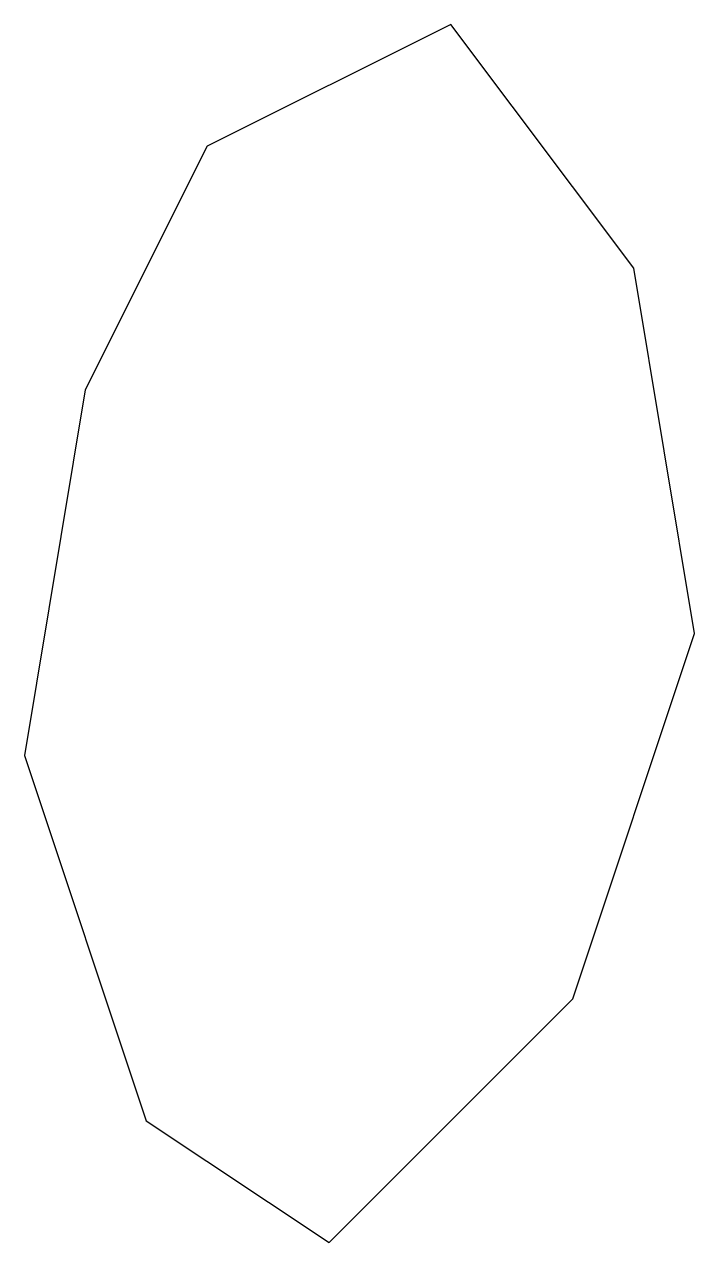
# Model space of a CAD drawing. Header units: millimetres. Extents: x 90 to 145, y 25 to 125.
import ezdxf

# ---------------------------------------------------------------- set-up
doc = ezdxf.new("R2010")
doc.units = ezdxf.units.MM
doc.header["$MEASUREMENT"] = 0

msp = doc.modelspace()

# ---------------------------------------------------------------- linework, layer by layer
msp.add_lwpolyline([(115.42, 25.16), (135.42, 45.16), (145.42, 75.16), (140.42, 105.16), (125.42, 125.16), (105.42, 115.16), (95.42, 95.16), (90.42, 65.16), (100.42, 35.16)], close=True)

doc.saveas('drawing.dxf')
